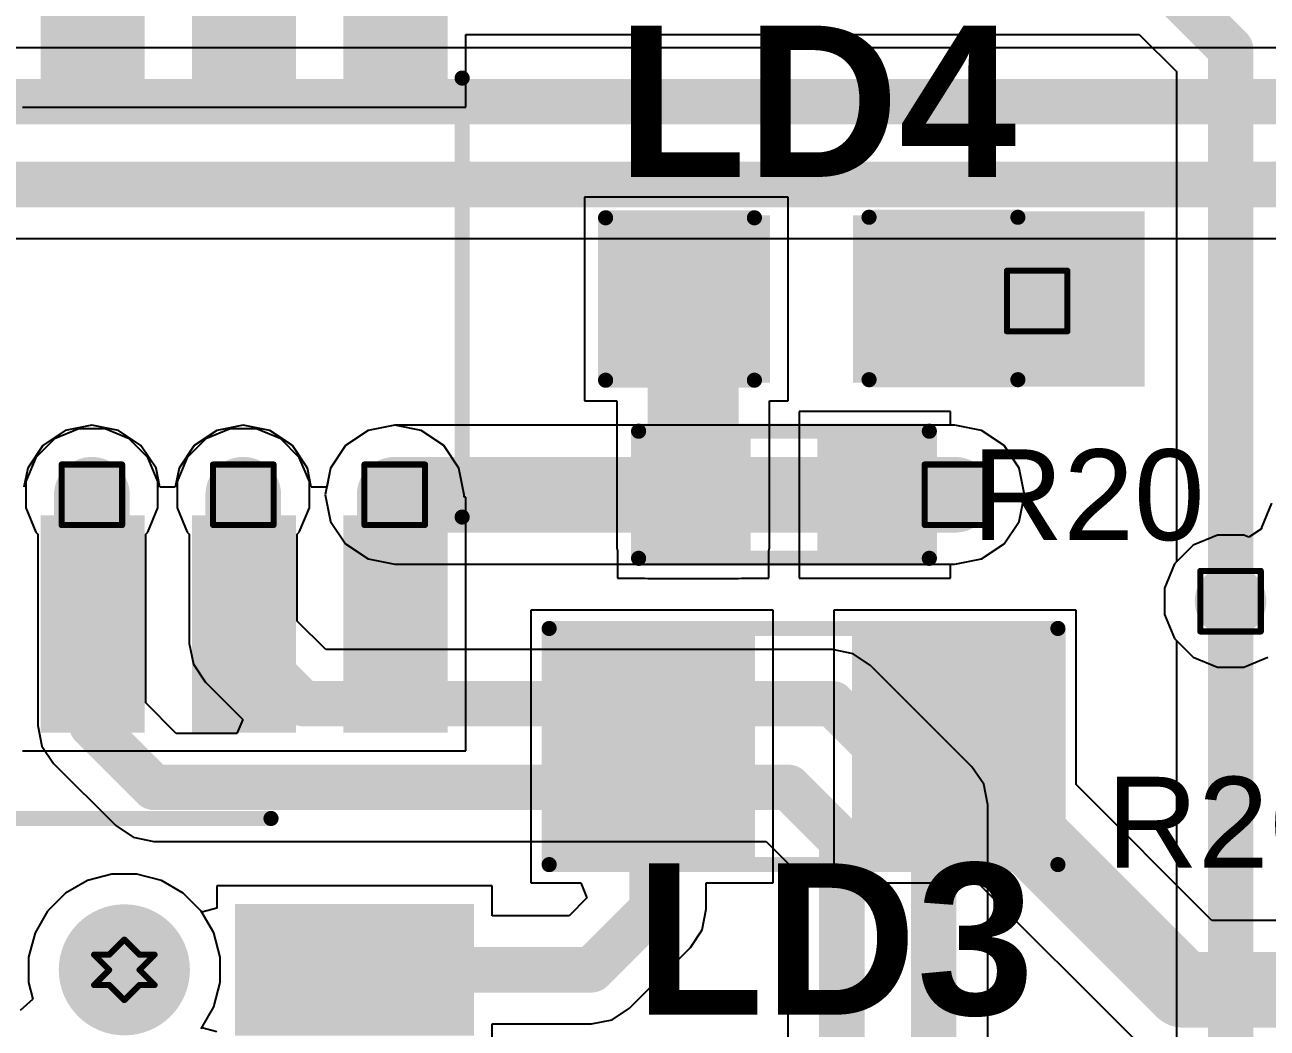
# Model space of a CAD drawing. Header units: inches. Extents: x -1 to 9.6, y 0 to 3.9.
# Drawn here: x 0.4799 to 0.8901, y 0.819 to 1.1504 of the extents above; entities that cross this region are included whole.
import ezdxf

# ---------------------------------------------------------------- set-up
doc = ezdxf.new("R2010")
doc.units = ezdxf.units.IN
doc.header["$MEASUREMENT"] = 0
for name, color, linetype in [('Bottom Layer', 5, 'Continuous'), ('Bottom Solder', 6, 'Continuous'), ('Drill Drawing', 1, 'Continuous'), ('Pad Holes', 156, 'Continuous'), ('Top Layer', 1, 'Continuous'), ('Top Overlay', 2, 'Continuous'), ('Top Paste', 8, 'Continuous'), ('Top Solder', 216, 'Continuous'), ('Via Holes', 16, 'Continuous')]:
    doc.layers.add(name, color=color, linetype=linetype)
doc.styles.add('Arial', font='', dxfattribs={"height": 0.2})
doc.styles.add('Arial_Bold', font='', dxfattribs={"height": 0.2})
doc.styles.get('Arial').set_extended_font_data('Arial')
doc.styles.get('Arial_Bold').set_extended_font_data('Arial', bold=True)

# ---------------------------------------------------------------- blocks, each defined once
blk = doc.blocks.new('SOIC_14_10')
at = {"layer": 'Top Layer'}
for points in [[(-0.13818895, 0.136811), (-0.13818895, 0.163189), (-0.07440945, 0.163189), (-0.07440945, 0.136811)], [(0.07440945, 0.136811), (0.07440945, 0.163189), (0.13818895, 0.163189), (0.13818895, 0.136811)], [(-0.13818895, 0.086811), (-0.13818895, 0.113189), (-0.07440945, 0.113189), (-0.07440945, 0.086811)], [(0.07440945, 0.086811), (0.07440945, 0.113189), (0.13818895, 0.113189), (0.13818895, 0.086811)], [(-0.13818895, 0.036811), (-0.13818895, 0.063189), (-0.07440945, 0.063189), (-0.07440945, 0.036811)], [(0.07440945, 0.036811), (0.07440945, 0.063189), (0.13818895, 0.063189), (0.13818895, 0.036811)], [(-0.13818895, -0.013189), (-0.13818895, 0.013189), (-0.07440945, 0.013189), (-0.07440945, -0.013189)], [(0.07440945, -0.013189), (0.07440945, 0.013189), (0.13818895, 0.013189), (0.13818895, -0.013189)], [(-0.13818895, -0.063189), (-0.13818895, -0.036811), (-0.07440945, -0.036811), (-0.07440945, -0.063189)], [(0.07440945, -0.063189), (0.07440945, -0.036811), (0.13818895, -0.036811), (0.13818895, -0.063189)], [(-0.13818895, -0.113189), (-0.13818895, -0.086811), (-0.07440945, -0.086811), (-0.07440945, -0.113189)], [(0.07440945, -0.113189), (0.07440945, -0.086811), (0.13818895, -0.086811), (0.13818895, -0.113189)], [(-0.13818895, -0.163189), (-0.13818895, -0.136811), (-0.07440945, -0.136811), (-0.07440945, -0.163189)], [(0.07440945, -0.163189), (0.07440945, -0.136811), (0.13818895, -0.136811), (0.13818895, -0.163189)]]:
    blk.add_hatch(color=1, dxfattribs=at).paths.add_polyline_path(points)
at = {"layer": 'Top Overlay'}
blk.add_hatch(color=2, dxfattribs=at).paths.add_polyline_path([(-0.07037, 0.1339999), (-0.05637, 0.1339999), (-0.05637, 0.1659999), (-0.07037, 0.1659999)])
at = {"layer": 'Top Paste'}
for points in [[(-0.13818895, 0.136811), (-0.13818895, 0.163189), (-0.07440945, 0.163189), (-0.07440945, 0.136811)], [(0.07440945, 0.136811), (0.07440945, 0.163189), (0.13818895, 0.163189), (0.13818895, 0.136811)], [(-0.13818895, 0.086811), (-0.13818895, 0.113189), (-0.07440945, 0.113189), (-0.07440945, 0.086811)], [(0.07440945, 0.086811), (0.07440945, 0.113189), (0.13818895, 0.113189), (0.13818895, 0.086811)], [(-0.13818895, 0.036811), (-0.13818895, 0.063189), (-0.07440945, 0.063189), (-0.07440945, 0.036811)], [(0.07440945, 0.036811), (0.07440945, 0.063189), (0.13818895, 0.063189), (0.13818895, 0.036811)], [(-0.13818895, -0.013189), (-0.13818895, 0.013189), (-0.07440945, 0.013189), (-0.07440945, -0.013189)], [(0.07440945, -0.013189), (0.07440945, 0.013189), (0.13818895, 0.013189), (0.13818895, -0.013189)], [(-0.13818895, -0.063189), (-0.13818895, -0.036811), (-0.07440945, -0.036811), (-0.07440945, -0.063189)], [(0.07440945, -0.063189), (0.07440945, -0.036811), (0.13818895, -0.036811), (0.13818895, -0.063189)], [(-0.13818895, -0.113189), (-0.13818895, -0.086811), (-0.07440945, -0.086811), (-0.07440945, -0.113189)], [(0.07440945, -0.113189), (0.07440945, -0.086811), (0.13818895, -0.086811), (0.13818895, -0.113189)], [(-0.13818895, -0.163189), (-0.13818895, -0.136811), (-0.07440945, -0.136811), (-0.07440945, -0.163189)], [(0.07440945, -0.163189), (0.07440945, -0.136811), (0.13818895, -0.136811), (0.13818895, -0.163189)]]:
    blk.add_hatch(color=8, dxfattribs=at).paths.add_polyline_path(points)
at = {"layer": 'Top Solder'}
for points in [[(-0.14218895, 0.132811), (-0.14218895, 0.167189), (-0.07040945, 0.167189), (-0.07040945, 0.132811)], [(0.07040945, 0.132811), (0.07040945, 0.167189), (0.14218895, 0.167189), (0.14218895, 0.132811)], [(-0.14218895, 0.082811), (-0.14218895, 0.117189), (-0.07040945, 0.117189), (-0.07040945, 0.082811)], [(0.07040945, 0.082811), (0.07040945, 0.117189), (0.14218895, 0.117189), (0.14218895, 0.082811)], [(-0.14218895, 0.032811), (-0.14218895, 0.067189), (-0.07040945, 0.067189), (-0.07040945, 0.032811)], [(0.07040945, 0.032811), (0.07040945, 0.067189), (0.14218895, 0.067189), (0.14218895, 0.032811)], [(-0.14218895, -0.017189), (-0.14218895, 0.017189), (-0.07040945, 0.017189), (-0.07040945, -0.017189)], [(0.07040945, -0.017189), (0.07040945, 0.017189), (0.14218895, 0.017189), (0.14218895, -0.017189)], [(-0.14218895, -0.067189), (-0.14218895, -0.032811), (-0.07040945, -0.032811), (-0.07040945, -0.067189)], [(0.07040945, -0.067189), (0.07040945, -0.032811), (0.14218895, -0.032811), (0.14218895, -0.067189)], [(-0.14218895, -0.117189), (-0.14218895, -0.082811), (-0.07040945, -0.082811), (-0.07040945, -0.117189)], [(0.07040945, -0.117189), (0.07040945, -0.082811), (0.14218895, -0.082811), (0.14218895, -0.117189)], [(-0.14218895, -0.167189), (-0.14218895, -0.132811), (-0.07040945, -0.132811), (-0.07040945, -0.167189)], [(0.07040945, -0.167189), (0.07040945, -0.132811), (0.14218895, -0.132811), (0.14218895, -0.167189)]]:
    blk.add_hatch(color=216, dxfattribs=at).paths.add_polyline_path(points)
at = {"layer": 'Top Overlay', "const_width": 0.005}
for points in [[(-0.071, 0.172), (0.074, 0.172)], [(-0.1513701, 0.156), (-0.1513701, 0.146)], [(-0.1513701, 0.156), (-0.1463701, 0.151)], [(-0.1463701, 0.151), (-0.1513701, 0.146)], [(-0.071, -0.172), (0.074, -0.172)]]:
    blk.add_lwpolyline(points, dxfattribs=at)
at = {"layer": 'Top Overlay', "const_width": 0.0025}
for points in [[(-0.07225, 0.172, 1), (-0.06975, 0.172, 1)], [(0.07275, 0.172, 1), (0.07525, 0.172, 1)], [(-0.1526201, 0.156, 1), (-0.1501201, 0.156, 1)], [(-0.1526201, 0.156, 1), (-0.1501201, 0.156, 1)], [(-0.1476201, 0.151, 1), (-0.1451201, 0.151, 1)], [(-0.1476201, 0.151, 1), (-0.1451201, 0.151, 1)], [(-0.1526201, 0.146, 1), (-0.1501201, 0.146, 1)], [(-0.1526201, 0.146, 1), (-0.1501201, 0.146, 1)], [(-0.07225, -0.172, 1), (-0.06975, -0.172, 1)], [(0.07275, -0.172, 1), (0.07525, -0.172, 1)]]:
    blk.add_lwpolyline(points, format="xyb", close=True, dxfattribs=at)
blk = doc.blocks.new('R___1206_13')
at = {"layer": 'Top Layer'}
for points in [[(-0.08, 0.035), (-0.02, 0.035), (-0.02, -0.035), (-0.08, -0.035)], [(0.02, 0.035), (0.08, 0.035), (0.08, -0.035), (0.02, -0.035)]]:
    blk.add_hatch(color=1, dxfattribs=at).paths.add_polyline_path(points)
at = {"layer": 'Top Paste'}
for points in [[(-0.08, 0.035), (-0.02, 0.035), (-0.02, -0.035), (-0.08, -0.035)], [(0.02, 0.035), (0.08, 0.035), (0.08, -0.035), (0.02, -0.035)]]:
    blk.add_hatch(color=8, dxfattribs=at).paths.add_polyline_path(points)
at = {"layer": 'Top Solder'}
for points in [[(-0.084, 0.039), (-0.016, 0.039), (-0.016, -0.039), (-0.084, -0.039)], [(0.016, 0.039), (0.084, 0.039), (0.084, -0.039), (0.016, -0.039)]]:
    blk.add_hatch(color=216, dxfattribs=at).paths.add_polyline_path(points)
at = {"layer": 'Top Overlay', "const_width": 0.005}
for points in [[(0.084, 0.039), (-0.084, 0.039)], [(-0.084, 0.039), (-0.084, -0.039)], [(0.084, 0.039), (0.084, -0.039)], [(0.084, -0.039), (-0.084, -0.039)]]:
    blk.add_lwpolyline(points, dxfattribs=at)
at = {"layer": 'Top Overlay', "const_width": 0.0025}
for points in [[(-0.08525, 0.039, 1), (-0.08275, 0.039, 1)], [(-0.08525, 0.039, 1), (-0.08275, 0.039, 1)], [(0.08275, 0.039, 1), (0.08525, 0.039, 1)], [(0.08275, 0.039, 1), (0.08525, 0.039, 1)], [(-0.08525, -0.039, 1), (-0.08275, -0.039, 1)], [(-0.08525, -0.039, 1), (-0.08275, -0.039, 1)], [(0.08275, -0.039, 1), (0.08525, -0.039, 1)], [(0.08275, -0.039, 1), (0.08525, -0.039, 1)]]:
    blk.add_lwpolyline(points, format="xyb", close=True, dxfattribs=at)
blk = doc.blocks.new('R___0603_18')
at = {"layer": 'Top Layer'}
for points in [[(-0.015, 0.0175), (-0.015, -0.0175), (-0.045, -0.0175), (-0.045, 0.0175)], [(0.045, 0.0175), (0.045, -0.0175), (0.015, -0.0175), (0.015, 0.0175)]]:
    blk.add_hatch(color=1, dxfattribs=at).paths.add_polyline_path(points)
at = {"layer": 'Top Paste'}
for points in [[(-0.015, 0.0175), (-0.015, -0.0175), (-0.045, -0.0175), (-0.045, 0.0175)], [(0.045, 0.0175), (0.045, -0.0175), (0.015, -0.0175), (0.015, 0.0175)]]:
    blk.add_hatch(color=8, dxfattribs=at).paths.add_polyline_path(points)
at = {"layer": 'Top Solder'}
for points in [[(-0.011, 0.0215), (-0.011, -0.0215), (-0.049, -0.0215), (-0.049, 0.0215)], [(0.049, 0.0215), (0.049, -0.0215), (0.011, -0.0215), (0.011, 0.0215)]]:
    blk.add_hatch(color=216, dxfattribs=at).paths.add_polyline_path(points)
at = {"layer": 'Top Overlay', "const_width": 0.005}
for points in [[(-0.048, 0.021), (-0.048, -0.021)], [(0.048, 0.021), (-0.048, 0.021)], [(0.048, 0.021), (0.048, -0.021)], [(0.048, -0.021), (-0.048, -0.021)]]:
    blk.add_lwpolyline(points, dxfattribs=at)
at = {"layer": 'Top Overlay', "const_width": 0.0025}
for points in [[(-0.04925, 0.021, 1), (-0.04675, 0.021, 1)], [(-0.04925, 0.021, 1), (-0.04675, 0.021, 1)], [(0.04675, 0.021, 1), (0.04925, 0.021, 1)], [(0.04675, 0.021, 1), (0.04925, 0.021, 1)], [(-0.04925, -0.021, 1), (-0.04675, -0.021, 1)], [(-0.04925, -0.021, 1), (-0.04675, -0.021, 1)], [(0.04675, -0.021, 1), (0.04925, -0.021, 1)], [(0.04675, -0.021, 1), (0.04925, -0.021, 1)]]:
    blk.add_lwpolyline(points, format="xyb", close=True, dxfattribs=at)
blk = doc.blocks.new('LED_0805_38')
at = {"layer": 'Top Layer'}
for points in [[(-0.06496065, 0.02362205), (-0.01771655, 0.02362205), (-0.01771655, -0.02362205), (-0.06496065, -0.02362205)], [(0.01771655, 0.02362205), (0.06496065, 0.02362205), (0.06496065, -0.02362205), (0.01771655, -0.02362205)]]:
    blk.add_hatch(color=1, dxfattribs=at).paths.add_polyline_path(points)
at = {"layer": 'Top Overlay'}
blk.add_hatch(color=2, dxfattribs=at).paths.add_polyline_path([(0.0681468, -0.0289936), (0.1100006, -0.0289936), (0.1100006, 0.0290064), (0.0681468, 0.0290064)])
at = {"layer": 'Top Paste'}
for points in [[(-0.06496065, 0.02362205), (-0.01771655, 0.02362205), (-0.01771655, -0.02362205), (-0.06496065, -0.02362205)], [(0.01771655, 0.02362205), (0.06496065, 0.02362205), (0.06496065, -0.02362205), (0.01771655, -0.02362205)]]:
    blk.add_hatch(color=8, dxfattribs=at).paths.add_polyline_path(points)
at = {"layer": 'Top Solder'}
for points in [[(-0.06896065, 0.02762205), (-0.01371655, 0.02762205), (-0.01371655, -0.02762205), (-0.06896065, -0.02762205)], [(0.01371655, 0.02762205), (0.06896065, 0.02762205), (0.06896065, -0.02762205), (0.01371655, -0.02762205)]]:
    blk.add_hatch(color=216, dxfattribs=at).paths.add_polyline_path(points)
at = {"layer": 'Top Overlay', "const_width": 0.005}
for points in [[(-0.068, -0.0268296), (-0.068, 0.0268296)], [(-0.068, 0.0268296), (-0.0188538, 0.0268296)], [(0.019, 0.027), (0.0681462, 0.027)], [(0.0681462, -0.0266592), (0.0681462, 0.027)], [(-0.068, -0.0268296), (-0.0188538, -0.0268296)], [(0.019, -0.0266592), (0.0681462, -0.0266592)]]:
    blk.add_lwpolyline(points, dxfattribs=at)
at = {"layer": 'Top Overlay', "const_width": 0.0025}
for points in [[(-0.06925, 0.0268296, 1), (-0.06675, 0.0268296, 1)], [(-0.06925, 0.0268296, 1), (-0.06675, 0.0268296, 1)], [(-0.0201038, 0.0268296, 1), (-0.0176038, 0.0268296, 1)], [(0.01775, 0.027, 1), (0.02025, 0.027, 1)], [(0.0668962, 0.027, 1), (0.0693962, 0.027, 1)], [(0.0668962, 0.027, 1), (0.0693962, 0.027, 1)], [(-0.06925, -0.0268296, 1), (-0.06675, -0.0268296, 1)], [(-0.06925, -0.0268296, 1), (-0.06675, -0.0268296, 1)], [(-0.0201038, -0.0268296, 1), (-0.0176038, -0.0268296, 1)], [(0.01775, -0.0266592, 1), (0.02025, -0.0266592, 1)], [(0.0668962, -0.0266592, 1), (0.0693962, -0.0266592, 1)], [(0.0668962, -0.0266592, 1), (0.0693962, -0.0266592, 1)]]:
    blk.add_lwpolyline(points, format="xyb", close=True, dxfattribs=at)
blk = doc.blocks.new('610010243021_42')
at = {"layer": 'Bottom Solder'}
h = blk.add_hatch(color=6, dxfattribs=at)
edge = h.paths.add_edge_path()
edge.add_arc((-0.05, 0.2), 0.004, 0, 360)
h = blk.add_hatch(color=6, dxfattribs=at)
edge = h.paths.add_edge_path()
edge.add_arc((0.05, 0.2), 0.004, 0, 360)
h = blk.add_hatch(color=6, dxfattribs=at)
edge = h.paths.add_edge_path()
edge.add_arc((-0.05, 0.1), 0.004, 0, 360)
h = blk.add_hatch(color=6, dxfattribs=at)
edge = h.paths.add_edge_path()
edge.add_arc((0.05, 0.1), 0.004, 0, 360)
h = blk.add_hatch(color=6, dxfattribs=at)
edge = h.paths.add_edge_path()
edge.add_arc((-0.05, 0), 0.004, 0, 360)
h = blk.add_hatch(color=6, dxfattribs=at)
edge = h.paths.add_edge_path()
edge.add_arc((0.05, 0), 0.004, 0, 360)
h = blk.add_hatch(color=6, dxfattribs=at)
edge = h.paths.add_edge_path()
edge.add_arc((-0.05, -0.1), 0.004, 0, 360)
h = blk.add_hatch(color=6, dxfattribs=at)
edge = h.paths.add_edge_path()
edge.add_arc((0.05, -0.1), 0.004, 0, 360)
h = blk.add_hatch(color=6, dxfattribs=at)
edge = h.paths.add_edge_path()
edge.add_arc((-0.05, -0.2), 0.004, 0, 360)
h = blk.add_hatch(color=6, dxfattribs=at)
edge = h.paths.add_edge_path()
edge.add_arc((0.05, -0.2), 0.004, 0, 360)
at = {"layer": 'Pad Holes'}
h = blk.add_hatch(color=7, dxfattribs=at)
edge = h.paths.add_edge_path()
edge.add_arc((-0.05, 0.2), 0.0216535, 0, 360)
h = blk.add_hatch(color=7, dxfattribs=at)
edge = h.paths.add_edge_path()
edge.add_arc((0.05, 0.2), 0.0216535, 0, 360)
h = blk.add_hatch(color=7, dxfattribs=at)
edge = h.paths.add_edge_path()
edge.add_arc((-0.05, 0.1), 0.0216535, 0, 360)
h = blk.add_hatch(color=7, dxfattribs=at)
edge = h.paths.add_edge_path()
edge.add_arc((0.05, 0.1), 0.0216535, 0, 360)
h = blk.add_hatch(color=7, dxfattribs=at)
edge = h.paths.add_edge_path()
edge.add_arc((-0.05, 0), 0.0216535, 0, 360)
h = blk.add_hatch(color=7, dxfattribs=at)
edge = h.paths.add_edge_path()
edge.add_arc((0.05, 0), 0.0216535, 0, 360)
h = blk.add_hatch(color=7, dxfattribs=at)
edge = h.paths.add_edge_path()
edge.add_arc((-0.05, -0.1), 0.0216535, 0, 360)
h = blk.add_hatch(color=7, dxfattribs=at)
edge = h.paths.add_edge_path()
edge.add_arc((0.05, -0.1), 0.0216535, 0, 360)
h = blk.add_hatch(color=7, dxfattribs=at)
edge = h.paths.add_edge_path()
edge.add_arc((-0.05, -0.2), 0.0216535, 0, 360)
h = blk.add_hatch(color=7, dxfattribs=at)
edge = h.paths.add_edge_path()
edge.add_arc((0.05, -0.2), 0.0216535, 0, 360)
at = {"layer": 'Top Layer'}
for points in [[(-0.16141725, 0.18228345), (-0.16141725, 0.21771655), (-0.09055115, 0.21771655), (-0.09055115, 0.18228345)], [(0.09055125, 0.18228345), (0.09055125, 0.21771655), (0.16141735, 0.21771655), (0.16141735, 0.18228345)], [(-0.16141725, 0.08228345), (-0.16141725, 0.11771655), (-0.09055115, 0.11771655), (-0.09055115, 0.08228345)], [(0.09055125, 0.08228345), (0.09055125, 0.11771655), (0.16141735, 0.11771655), (0.16141735, 0.08228345)], [(-0.16141725, -0.01771655), (-0.16141725, 0.01771655), (-0.09055115, 0.01771655), (-0.09055115, -0.01771655)], [(0.09055125, -0.01771655), (0.09055125, 0.01771655), (0.16141735, 0.01771655), (0.16141735, -0.01771655)], [(-0.16141725, -0.11771655), (-0.16141725, -0.08228345), (-0.09055115, -0.08228345), (-0.09055115, -0.11771655)], [(0.09055125, -0.11771655), (0.09055125, -0.08228345), (0.16141735, -0.08228345), (0.16141735, -0.11771655)], [(-0.16141725, -0.21771655), (-0.16141725, -0.18228345), (-0.09055115, -0.18228345), (-0.09055115, -0.21771655)], [(0.09055125, -0.21771655), (0.09055125, -0.18228345), (0.16141735, -0.18228345), (0.16141735, -0.21771655)]]:
    blk.add_hatch(color=1, dxfattribs=at).paths.add_polyline_path(points)
at = {"layer": 'Top Paste'}
for points in [[(-0.16141725, 0.18228345), (-0.16141725, 0.21771655), (-0.09055115, 0.21771655), (-0.09055115, 0.18228345)], [(0.09055125, 0.18228345), (0.09055125, 0.21771655), (0.16141735, 0.21771655), (0.16141735, 0.18228345)], [(-0.16141725, 0.08228345), (-0.16141725, 0.11771655), (-0.09055115, 0.11771655), (-0.09055115, 0.08228345)], [(0.09055125, 0.08228345), (0.09055125, 0.11771655), (0.16141735, 0.11771655), (0.16141735, 0.08228345)], [(-0.16141725, -0.01771655), (-0.16141725, 0.01771655), (-0.09055115, 0.01771655), (-0.09055115, -0.01771655)], [(0.09055125, -0.01771655), (0.09055125, 0.01771655), (0.16141735, 0.01771655), (0.16141735, -0.01771655)], [(-0.16141725, -0.11771655), (-0.16141725, -0.08228345), (-0.09055115, -0.08228345), (-0.09055115, -0.11771655)], [(0.09055125, -0.11771655), (0.09055125, -0.08228345), (0.16141735, -0.08228345), (0.16141735, -0.11771655)], [(-0.16141725, -0.21771655), (-0.16141725, -0.18228345), (-0.09055115, -0.18228345), (-0.09055115, -0.21771655)], [(0.09055125, -0.21771655), (0.09055125, -0.18228345), (0.16141735, -0.18228345), (0.16141735, -0.21771655)]]:
    blk.add_hatch(color=8, dxfattribs=at).paths.add_polyline_path(points)
at = {"layer": 'Top Solder'}
for points in [[(-0.16541725, 0.17828345), (-0.16541725, 0.22171655), (-0.08655115, 0.22171655), (-0.08655115, 0.17828345)], [(0.08655125, 0.17828345), (0.08655125, 0.22171655), (0.16541735, 0.22171655), (0.16541735, 0.17828345)], [(-0.16541725, 0.07828345), (-0.16541725, 0.12171655), (-0.08655115, 0.12171655), (-0.08655115, 0.07828345)], [(0.08655125, 0.07828345), (0.08655125, 0.12171655), (0.16541735, 0.12171655), (0.16541735, 0.07828345)], [(-0.16541725, -0.02171655), (-0.16541725, 0.02171655), (-0.08655115, 0.02171655), (-0.08655115, -0.02171655)], [(0.08655125, -0.02171655), (0.08655125, 0.02171655), (0.16541735, 0.02171655), (0.16541735, -0.02171655)], [(-0.16541725, -0.12171655), (-0.16541725, -0.07828345), (-0.08655115, -0.07828345), (-0.08655115, -0.12171655)], [(0.08655125, -0.12171655), (0.08655125, -0.07828345), (0.16541735, -0.07828345), (0.16541735, -0.12171655)], [(-0.16541725, -0.22171655), (-0.16541725, -0.17828345), (-0.08655115, -0.17828345), (-0.08655115, -0.22171655)], [(0.08655125, -0.22171655), (0.08655125, -0.17828345), (0.16541735, -0.17828345), (0.16541735, -0.22171655)]]:
    blk.add_hatch(color=216, dxfattribs=at).paths.add_polyline_path(points)
h = blk.add_hatch(color=216, dxfattribs=at)
edge = h.paths.add_edge_path()
edge.add_arc((-0.05, 0.2), 0.004, 0, 360)
h = blk.add_hatch(color=216, dxfattribs=at)
edge = h.paths.add_edge_path()
edge.add_arc((0.05, 0.2), 0.004, 0, 360)
h = blk.add_hatch(color=216, dxfattribs=at)
edge = h.paths.add_edge_path()
edge.add_arc((-0.05, 0.1), 0.004, 0, 360)
h = blk.add_hatch(color=216, dxfattribs=at)
edge = h.paths.add_edge_path()
edge.add_arc((0.05, 0.1), 0.004, 0, 360)
h = blk.add_hatch(color=216, dxfattribs=at)
edge = h.paths.add_edge_path()
edge.add_arc((-0.05, 0), 0.004, 0, 360)
h = blk.add_hatch(color=216, dxfattribs=at)
edge = h.paths.add_edge_path()
edge.add_arc((0.05, 0), 0.004, 0, 360)
h = blk.add_hatch(color=216, dxfattribs=at)
edge = h.paths.add_edge_path()
edge.add_arc((-0.05, -0.1), 0.004, 0, 360)
h = blk.add_hatch(color=216, dxfattribs=at)
edge = h.paths.add_edge_path()
edge.add_arc((0.05, -0.1), 0.004, 0, 360)
h = blk.add_hatch(color=216, dxfattribs=at)
edge = h.paths.add_edge_path()
edge.add_arc((-0.05, -0.2), 0.004, 0, 360)
h = blk.add_hatch(color=216, dxfattribs=at)
edge = h.paths.add_edge_path()
edge.add_arc((0.05, -0.2), 0.004, 0, 360)
at = {"layer": 'Top Overlay'}
for points, const_width in [([(0, 0.25), (-0.0984252, 0.25)], 0.005), ([(0.0984252, 0.25), (0, 0.25)], 0.005), ([(-0.1695, 0.2015), (-0.1745, 0.2065)], 0.007874), ([(-0.1745, 0.2065), (-0.1745, 0.1965)], 0.007874), ([(-0.1695, 0.2015), (-0.1745, 0.1965)], 0.007874), ([(0, -0.25), (-0.0984252, -0.25)], 0.005), ([(0.0984252, -0.25), (0, -0.25)], 0.005)]:
    blk.add_lwpolyline(points, dxfattribs=dict(at, const_width=const_width))
for points, const_width in [([(-0.0996752, 0.25, 1), (-0.0971752, 0.25, 1)], 0.0025), ([(-0.00125, 0.25, 1), (0.00125, 0.25, 1)], 0.0025), ([(-0.00125, 0.25, 1), (0.00125, 0.25, 1)], 0.0025), ([(0.0971752, 0.25, 1), (0.0996752, 0.25, 1)], 0.0025), ([(-0.1764685, 0.2065, 1), (-0.1725315, 0.2065, 1)], 0.003937), ([(-0.1764685, 0.2065, 1), (-0.1725315, 0.2065, 1)], 0.003937), ([(-0.1714685, 0.2015, 1), (-0.1675315, 0.2015, 1)], 0.003937), ([(-0.1714685, 0.2015, 1), (-0.1675315, 0.2015, 1)], 0.003937), ([(-0.1764685, 0.1965, 1), (-0.1725315, 0.1965, 1)], 0.003937), ([(-0.1764685, 0.1965, 1), (-0.1725315, 0.1965, 1)], 0.003937), ([(-0.0996752, -0.25, 1), (-0.0971752, -0.25, 1)], 0.0025), ([(-0.00125, -0.25, 1), (0.00125, -0.25, 1)], 0.0025), ([(-0.00125, -0.25, 1), (0.00125, -0.25, 1)], 0.0025), ([(0.0971752, -0.25, 1), (0.0996752, -0.25, 1)], 0.0025)]:
    blk.add_lwpolyline(points, format="xyb", close=True, dxfattribs=dict(at, const_width=const_width))

msp = doc.modelspace()

# ---------------------------------------------------------------- hatches: boundary and pattern name
at = {"layer": 'Bottom Layer'}
h = msp.add_hatch(color=5, dxfattribs=at)
edge = h.paths.add_edge_path()
edge.add_arc((0.8141369, 1.0591623), 0.011811, 0, 360)
h = msp.add_hatch(color=5, dxfattribs=at)
edge = h.paths.add_edge_path()
edge.add_arc((0.502, 0.9951691), 0.011811, 0, 360)
h = msp.add_hatch(color=5, dxfattribs=at)
edge = h.paths.add_edge_path()
edge.add_arc((0.552, 0.9951691), 0.011811, 0, 360)
h = msp.add_hatch(color=5, dxfattribs=at)
edge = h.paths.add_edge_path()
edge.add_arc((0.602, 0.9951691), 0.011811, 0, 360)
h = msp.add_hatch(color=5, dxfattribs=at)
edge = h.paths.add_edge_path()
edge.add_arc((0.787, 0.9951691), 0.011811, 0, 360)
h = msp.add_hatch(color=5, dxfattribs=at)
edge = h.paths.add_edge_path()
edge.add_arc((0.878, 0.96), 0.011811, 0, 360)
at = {"layer": 'Top Layer'}
h = msp.add_hatch(color=1, dxfattribs=at)
edge = h.paths.add_edge_path()
edge.add_arc((0.8141369, 1.0591623), 0.011811, 0, 360)
msp.add_hatch(color=1, dxfattribs=at).paths.add_polyline_path([(0.6855333, 0.9776691), (0.7155333, 0.9776691), (0.7155333, 1.0592689), (0.6855333, 1.0592689)])
h = msp.add_hatch(color=1, dxfattribs=at)
edge = h.paths.add_edge_path()
edge.add_arc((0.502, 0.9951691), 0.011811, 0, 360)
h = msp.add_hatch(color=1, dxfattribs=at)
edge = h.paths.add_edge_path()
edge.add_arc((0.552, 0.9951691), 0.011811, 0, 360)
h = msp.add_hatch(color=1, dxfattribs=at)
edge = h.paths.add_edge_path()
edge.add_arc((0.602, 0.9951691), 0.011811, 0, 360)
h = msp.add_hatch(color=1, dxfattribs=at)
edge = h.paths.add_edge_path()
edge.add_arc((0.787, 0.9951691), 0.011811, 0, 360)
h = msp.add_hatch(color=1, dxfattribs=at)
edge = h.paths.add_edge_path()
edge.add_arc((0.878, 0.96), 0.011811, 0, 360)
at = {"layer": 'Via Holes'}
h = msp.add_hatch(color=7, dxfattribs=at)
edge = h.paths.add_edge_path()
edge.add_arc((0.8141369, 1.0591623), 0.0059055, 0, 360)
h = msp.add_hatch(color=7, dxfattribs=at)
edge = h.paths.add_edge_path()
edge.add_arc((0.502, 0.9951691), 0.0059055, 0, 360)
h = msp.add_hatch(color=7, dxfattribs=at)
edge = h.paths.add_edge_path()
edge.add_arc((0.552, 0.9951691), 0.0059055, 0, 360)
h = msp.add_hatch(color=7, dxfattribs=at)
edge = h.paths.add_edge_path()
edge.add_arc((0.602, 0.9951691), 0.0059055, 0, 360)
h = msp.add_hatch(color=7, dxfattribs=at)
edge = h.paths.add_edge_path()
edge.add_arc((0.787, 0.9951691), 0.0059055, 0, 360)
h = msp.add_hatch(color=7, dxfattribs=at)
edge = h.paths.add_edge_path()
edge.add_arc((0.878, 0.96), 0.0059055, 0, 360)

# ---------------------------------------------------------------- linework, layer by layer
at = {"layer": 'Bottom Layer'}
for p, q in [((0.9583794, 1.1428428), (0.4340009, 1.1428428)), ((0.4549615, 1.0798207), (0.9147121, 1.0798207)), ((0.602, 1.0181099), (0.5932209, 1.0163636)), ((0.787, 1.0181099), (0.602, 1.0181099)), ((0.7957791, 1.0163636), (0.787, 1.0181099)), ((0.4896451, 1.0136596), (0.4835095, 1.007524)), ((0.4976615, 1.0169801), (0.4896451, 1.0136596)), ((0.5063385, 1.0169801), (0.4976615, 1.0169801)), ((0.5143549, 1.0136596), (0.5063385, 1.0169801)), ((0.5204905, 1.007524), (0.5143549, 1.0136596)), ((0.5396451, 1.0136596), (0.5335095, 1.007524)), ((0.5476615, 1.0169801), (0.5396451, 1.0136596)), ((0.5563385, 1.0169801), (0.5476615, 1.0169801)), ((0.5643549, 1.0136596), (0.5563385, 1.0169801)), ((0.5704905, 1.007524), (0.5643549, 1.0136596)), ((0.5932209, 1.0163636), (0.5857784, 1.0113907)), ((0.8032216, 1.0113907), (0.7957791, 1.0163636)), ((0.5857784, 1.0113907), (0.5808055, 1.0039482)), ((0.8081945, 1.0039482), (0.8032216, 1.0113907)), ((0.4835095, 1.007524), (0.480189, 0.9995076)), ((0.523811, 0.9995076), (0.5204905, 1.007524)), ((0.5335095, 1.007524), (0.530189, 0.9995076)), ((0.573811, 0.9995076), (0.5704905, 1.007524)), ((0.5808055, 1.0039482), (0.5790592, 0.9951691)), ((0.8099408, 0.9951691), (0.8081945, 1.0039482)), ((0.480189, 0.9995076), (0.480189, 0.9908306)), ((0.523811, 0.9908306), (0.523811, 0.9995076)), ((0.530189, 0.9995076), (0.530189, 0.9908306)), ((0.573811, 0.9908306), (0.573811, 0.9995076)), ((0.5790592, 0.9951691), (0.5808055, 0.98639)), ((0.8081945, 0.98639), (0.8099408, 0.9951691)), ((0.480189, 0.9908306), (0.4835095, 0.9828142)), ((0.5204905, 0.9828142), (0.523811, 0.9908306)), ((0.530189, 0.9908306), (0.5335095, 0.9828142)), ((0.5704905, 0.9828142), (0.573811, 0.9908306)), ((0.8915095, 0.9923549), (0.888189, 0.9843385)), ((0.5808055, 0.98639), (0.5857784, 0.9789475)), ((0.8032216, 0.9789475), (0.8081945, 0.98639)), ((0.4835095, 0.9828142), (0.4841572, 0.9821665)), ((0.4841572, 0.9821665), (0.4841572, 0.919)), ((0.5198428, 0.9821665), (0.5204905, 0.9828142)), ((0.5198428, 0.9263908), (0.5198428, 0.9821665)), ((0.5335095, 0.9828142), (0.5341572, 0.9821665)), ((0.5341572, 0.9821665), (0.5341572, 0.9460059)), ((0.5698428, 0.9821665), (0.5704905, 0.9828142)), ((0.5698428, 0.9533967), (0.5698428, 0.9821665)), ((0.8736615, 0.981811), (0.8656451, 0.9784905)), ((0.8823385, 0.981811), (0.8736615, 0.981811)), ((0.8840316, 0.9811097), (0.8823385, 0.981811)), ((0.888189, 0.9838876), (0.8840316, 0.9811097)), ((0.888189, 0.9843385), (0.888189, 0.9838876)), ((0.5857784, 0.9789475), (0.5932209, 0.9739746)), ((0.7957791, 0.9739746), (0.8032216, 0.9789475)), ((0.8656451, 0.9784905), (0.8595095, 0.9723549)), ((0.5932209, 0.9739746), (0.602, 0.9722283)), ((0.602, 0.9722283), (0.787, 0.9722283)), ((0.787, 0.9722283), (0.7957791, 0.9739746)), ((0.8595095, 0.9723549), (0.856189, 0.9643385)), ((0.856189, 0.9643385), (0.856189, 0.9556615)), ((0.5792108, 0.9440287), (0.5698428, 0.9533967)), ((0.856189, 0.9556615), (0.8595095, 0.9476451)), ((0.8595095, 0.9476451), (0.8601572, 0.9469974)), ((0.5341572, 0.9460059), (0.5355154, 0.9391777)), ((0.7465407, 0.9440287), (0.5792108, 0.9440287)), ((0.7533689, 0.9426705), (0.7465407, 0.9440287)), ((0.8601572, 0.9469974), (0.8601572, 0.7190376)), ((0.7591575, 0.9388027), (0.7533689, 0.9426705)), ((0.5355154, 0.9391777), (0.5393832, 0.9333891)), ((0.7926168, 0.9053434), (0.7591575, 0.9388027)), ((0.5393832, 0.9333891), (0.551808, 0.9209643)), ((0.5298887, 0.9163449), (0.5198428, 0.9263908)), ((0.4841572, 0.919), (0.4855154, 0.9121718)), ((0.551808, 0.9209643), (0.5498945, 0.9163449)), ((0.5498945, 0.9163449), (0.5298887, 0.9163449)), ((0.4855154, 0.9121718), (0.4893832, 0.9063832)), ((0.4893832, 0.9063832), (0.5098811, 0.8858853)), ((0.7964846, 0.8995548), (0.7926168, 0.9053434)), ((0.7978429, 0.8927266), (0.7964846, 0.8995548)), ((0.7978428, 0.8927261), (0.7978429, 0.8927266)), ((0.7978428, 0.774495), (0.7978428, 0.8927261)), ((0.5098811, 0.8858853), (0.5156697, 0.8820175)), ((0.5156697, 0.8820175), (0.5224979, 0.8806593)), ((0.5224979, 0.8806593), (0.724651, 0.8806593)), ((0.724651, 0.8806593), (0.7318121, 0.8734982)), ((0.5085597, 0.8698859), (0.5005092, 0.8677287)), ((0.5168943, 0.8698859), (0.5085597, 0.8698859)), ((0.5249448, 0.8677287), (0.5168943, 0.8698859)), ((0.7318121, 0.8734982), (0.7318121, 0.7501019)), ((0.5005092, 0.8677287), (0.4932913, 0.8635615)), ((0.5321627, 0.8635615), (0.5249448, 0.8677287)), ((0.4932913, 0.8635615), (0.4873979, 0.8576681)), ((0.5380561, 0.8576681), (0.5321627, 0.8635615)), ((0.4873979, 0.8576681), (0.4832307, 0.8504502)), ((0.5422233, 0.8504502), (0.5380561, 0.8576681)), ((0.4832307, 0.8504502), (0.4810735, 0.8423997)), ((0.5443805, 0.8423997), (0.5422233, 0.8504502)), ((0.4810735, 0.8423997), (0.4810735, 0.8340651)), ((0.5443805, 0.8340651), (0.5443805, 0.8423997)), ((0.4810735, 0.8340651), (0.4825602, 0.8285168)), ((0.5422233, 0.8260146), (0.5443805, 0.8340651)), ((0.4825602, 0.8285168), (0.4783688, 0.8248409)), ((0.5380561, 0.8187967), (0.5422233, 0.8260146))]:
    msp.add_line(p, q, dxfattribs=at)
for points, const_width in [([(0.4340004, 1.125), (0.9583794, 1.125)], 0.015), ([(0.4475707, 1.0976635), (0.9221029, 1.0976635)], 0.015), ([(0.602, 0.9951691), (0.787, 0.9951691)], 0.025), ([(0.502, 0.919), (0.502, 0.9951691)], 0.015), ([(0.552, 0.9460059), (0.552, 0.9951691)], 0.015), ([(0.878, 0.2398691), (0.878, 0.96)], 0.015), ([(0.552, 0.9460059), (0.57182, 0.9261859)], 0.015), ([(0.57182, 0.9261859), (0.7465407, 0.9261859)], 0.015), ([(0.7465407, 0.9261859), (0.78, 0.8927266)], 0.015), ([(0.502, 0.919), (0.5224979, 0.8985021)], 0.015), ([(0.5224979, 0.8985021), (0.7320418, 0.8985021)], 0.015), ([(0.7320418, 0.8985021), (0.7496549, 0.880889)], 0.015), ([(0.78, 0.7671042), (0.78, 0.8927266)], 0.015), ([(0.7496549, 0.7501019), (0.7496549, 0.880889)], 0.015)]:
    msp.add_lwpolyline(points, dxfattribs=dict(at, const_width=const_width))
for points, const_width in [([(0.59575, 0.9951691, 1), (0.60825, 0.9951691, 1)], 0.0125), ([(0.78075, 0.9951691, 1), (0.79325, 0.9951691, 1)], 0.0125), ([(0.49825, 0.9951691, 1), (0.50575, 0.9951691, 1)], 0.0075), ([(0.54825, 0.9951691, 1), (0.55575, 0.9951691, 1)], 0.0075), ([(0.87425, 0.96, 1), (0.88175, 0.96, 1)], 0.0075), ([(0.54825, 0.9460059, 1), (0.55575, 0.9460059, 1)], 0.0075), ([(0.54825, 0.9460059, 1), (0.55575, 0.9460059, 1)], 0.0075), ([(0.56807, 0.9261859, 1), (0.57557, 0.9261859, 1)], 0.0075), ([(0.56807, 0.9261859, 1), (0.57557, 0.9261859, 1)], 0.0075), ([(0.7427907, 0.9261859, 1), (0.7502907, 0.9261859, 1)], 0.0075), ([(0.7427907, 0.9261859, 1), (0.7502907, 0.9261859, 1)], 0.0075), ([(0.49825, 0.919, 1), (0.50575, 0.919, 1)], 0.0075), ([(0.49825, 0.919, 1), (0.50575, 0.919, 1)], 0.0075), ([(0.5187479, 0.8985021, 1), (0.5262479, 0.8985021, 1)], 0.0075), ([(0.5187479, 0.8985021, 1), (0.5262479, 0.8985021, 1)], 0.0075), ([(0.7282918, 0.8985021, 1), (0.7357918, 0.8985021, 1)], 0.0075), ([(0.7282918, 0.8985021, 1), (0.7357918, 0.8985021, 1)], 0.0075), ([(0.77625, 0.8927266, 1), (0.78375, 0.8927266, 1)], 0.0075), ([(0.77625, 0.8927266, 1), (0.78375, 0.8927266, 1)], 0.0075), ([(0.7459049, 0.880889, 1), (0.7534049, 0.880889, 1)], 0.0075), ([(0.7459049, 0.880889, 1), (0.7534049, 0.880889, 1)], 0.0075)]:
    msp.add_lwpolyline(points, format="xyb", close=True, dxfattribs=dict(at, const_width=const_width))
at = {"layer": 'Drill Drawing', "const_width": 0.002}
for points in [[(0.8041369, 1.0691623), (0.8241369, 1.0691623)], [(0.8041369, 1.0491623), (0.8041369, 1.0691623)], [(0.8241369, 1.0491623), (0.8241369, 1.0691623)], [(0.8041369, 1.0491623), (0.8241369, 1.0491623)], [(0.492, 1.0051691), (0.512, 1.0051691)], [(0.492, 0.9851691), (0.492, 1.0051691)], [(0.512, 0.9851691), (0.512, 1.0051691)], [(0.542, 1.0051691), (0.562, 1.0051691)], [(0.542, 0.9851691), (0.542, 1.0051691)], [(0.562, 0.9851691), (0.562, 1.0051691)], [(0.592, 1.0051691), (0.612, 1.0051691)], [(0.592, 0.9851691), (0.592, 1.0051691)], [(0.612, 0.9851691), (0.612, 1.0051691)], [(0.777, 1.0051691), (0.797, 1.0051691)], [(0.777, 0.9851691), (0.777, 1.0051691)], [(0.797, 0.9851691), (0.797, 1.0051691)], [(0.492, 0.9851691), (0.512, 0.9851691)], [(0.542, 0.9851691), (0.562, 0.9851691)], [(0.592, 0.9851691), (0.612, 0.9851691)], [(0.777, 0.9851691), (0.797, 0.9851691)], [(0.868, 0.97), (0.888, 0.97)], [(0.868, 0.95), (0.868, 0.97)], [(0.888, 0.95), (0.888, 0.97)], [(0.868, 0.95), (0.888, 0.95)], [(0.507727, 0.8432324), (0.512727, 0.8482324)], [(0.512727, 0.8482324), (0.517727, 0.8432324)], [(0.502727, 0.8432324), (0.507727, 0.8382324)], [(0.502727, 0.8432324), (0.507727, 0.8432324)], [(0.517727, 0.8432324), (0.522727, 0.8432324)], [(0.517727, 0.8382324), (0.522727, 0.8432324)], [(0.502727, 0.8332324), (0.507727, 0.8382324)], [(0.517727, 0.8382324), (0.522727, 0.8332324)], [(0.502727, 0.8332324), (0.507727, 0.8332324)], [(0.507727, 0.8332324), (0.512727, 0.8282324)], [(0.512727, 0.8282324), (0.517727, 0.8332324)], [(0.517727, 0.8332324), (0.522727, 0.8332324)]]:
    msp.add_lwpolyline(points, dxfattribs=at)
at = {"layer": 'Drill Drawing', "const_width": 0.001}
for points in [[(0.8036369, 1.0691623, 1), (0.8046369, 1.0691623, 1)], [(0.8036369, 1.0691623, 1), (0.8046369, 1.0691623, 1)], [(0.8236369, 1.0691623, 1), (0.8246369, 1.0691623, 1)], [(0.8236369, 1.0691623, 1), (0.8246369, 1.0691623, 1)], [(0.8036369, 1.0491623, 1), (0.8046369, 1.0491623, 1)], [(0.8036369, 1.0491623, 1), (0.8046369, 1.0491623, 1)], [(0.8236369, 1.0491623, 1), (0.8246369, 1.0491623, 1)], [(0.8236369, 1.0491623, 1), (0.8246369, 1.0491623, 1)], [(0.4915, 1.0051691, 1), (0.4925, 1.0051691, 1)], [(0.4915, 1.0051691, 1), (0.4925, 1.0051691, 1)], [(0.5115, 1.0051691, 1), (0.5125, 1.0051691, 1)], [(0.5115, 1.0051691, 1), (0.5125, 1.0051691, 1)], [(0.5415, 1.0051691, 1), (0.5425, 1.0051691, 1)], [(0.5415, 1.0051691, 1), (0.5425, 1.0051691, 1)], [(0.5615, 1.0051691, 1), (0.5625, 1.0051691, 1)], [(0.5615, 1.0051691, 1), (0.5625, 1.0051691, 1)], [(0.5915, 1.0051691, 1), (0.5925, 1.0051691, 1)], [(0.5915, 1.0051691, 1), (0.5925, 1.0051691, 1)], [(0.6115, 1.0051691, 1), (0.6125, 1.0051691, 1)], [(0.6115, 1.0051691, 1), (0.6125, 1.0051691, 1)], [(0.7765, 1.0051691, 1), (0.7775, 1.0051691, 1)], [(0.7765, 1.0051691, 1), (0.7775, 1.0051691, 1)], [(0.7965, 1.0051691, 1), (0.7975, 1.0051691, 1)], [(0.7965, 1.0051691, 1), (0.7975, 1.0051691, 1)], [(0.4915, 0.9851691, 1), (0.4925, 0.9851691, 1)], [(0.4915, 0.9851691, 1), (0.4925, 0.9851691, 1)], [(0.5115, 0.9851691, 1), (0.5125, 0.9851691, 1)], [(0.5115, 0.9851691, 1), (0.5125, 0.9851691, 1)], [(0.5415, 0.9851691, 1), (0.5425, 0.9851691, 1)], [(0.5415, 0.9851691, 1), (0.5425, 0.9851691, 1)], [(0.5615, 0.9851691, 1), (0.5625, 0.9851691, 1)], [(0.5615, 0.9851691, 1), (0.5625, 0.9851691, 1)], [(0.5915, 0.9851691, 1), (0.5925, 0.9851691, 1)], [(0.5915, 0.9851691, 1), (0.5925, 0.9851691, 1)], [(0.6115, 0.9851691, 1), (0.6125, 0.9851691, 1)], [(0.6115, 0.9851691, 1), (0.6125, 0.9851691, 1)], [(0.7765, 0.9851691, 1), (0.7775, 0.9851691, 1)], [(0.7765, 0.9851691, 1), (0.7775, 0.9851691, 1)], [(0.7965, 0.9851691, 1), (0.7975, 0.9851691, 1)], [(0.7965, 0.9851691, 1), (0.7975, 0.9851691, 1)], [(0.8675, 0.97, 1), (0.8685, 0.97, 1)], [(0.8675, 0.97, 1), (0.8685, 0.97, 1)], [(0.8875, 0.97, 1), (0.8885, 0.97, 1)], [(0.8875, 0.97, 1), (0.8885, 0.97, 1)], [(0.8675, 0.95, 1), (0.8685, 0.95, 1)], [(0.8675, 0.95, 1), (0.8685, 0.95, 1)], [(0.8875, 0.95, 1), (0.8885, 0.95, 1)], [(0.8875, 0.95, 1), (0.8885, 0.95, 1)], [(0.512227, 0.8482324, 1), (0.513227, 0.8482324, 1)], [(0.512227, 0.8482324, 1), (0.513227, 0.8482324, 1)], [(0.502227, 0.8432324, 1), (0.503227, 0.8432324, 1)], [(0.502227, 0.8432324, 1), (0.503227, 0.8432324, 1)], [(0.507227, 0.8432324, 1), (0.508227, 0.8432324, 1)], [(0.507227, 0.8432324, 1), (0.508227, 0.8432324, 1)], [(0.517227, 0.8432324, 1), (0.518227, 0.8432324, 1)], [(0.517227, 0.8432324, 1), (0.518227, 0.8432324, 1)], [(0.522227, 0.8432324, 1), (0.523227, 0.8432324, 1)], [(0.522227, 0.8432324, 1), (0.523227, 0.8432324, 1)], [(0.507227, 0.8382324, 1), (0.508227, 0.8382324, 1)], [(0.507227, 0.8382324, 1), (0.508227, 0.8382324, 1)], [(0.517227, 0.8382324, 1), (0.518227, 0.8382324, 1)], [(0.517227, 0.8382324, 1), (0.518227, 0.8382324, 1)], [(0.502227, 0.8332324, 1), (0.503227, 0.8332324, 1)], [(0.502227, 0.8332324, 1), (0.503227, 0.8332324, 1)], [(0.507227, 0.8332324, 1), (0.508227, 0.8332324, 1)], [(0.507227, 0.8332324, 1), (0.508227, 0.8332324, 1)], [(0.517227, 0.8332324, 1), (0.518227, 0.8332324, 1)], [(0.517227, 0.8332324, 1), (0.518227, 0.8332324, 1)], [(0.522227, 0.8332324, 1), (0.523227, 0.8332324, 1)], [(0.522227, 0.8332324, 1), (0.523227, 0.8332324, 1)], [(0.512227, 0.8282324, 1), (0.513227, 0.8282324, 1)], [(0.512227, 0.8282324, 1), (0.513227, 0.8282324, 1)]]:
    msp.add_lwpolyline(points, format="xyb", close=True, dxfattribs=at)
at = {"layer": 'Top Layer'}
for p, q in [((0.6254572, 1.1232123), (0.6254572, 1.1472592)), ((0.6254572, 1.1472592), (0.8478588, 1.1472592)), ((0.8478588, 1.1472592), (0.8601572, 1.1349609)), ((0.8601572, 1.1349609), (0.8601572, 0.9730026)), ((0.4790792, 1.1232122), (0.4804573, 1.1232123)), ((0.4804573, 1.1232123), (0.5240791, 1.1232123)), ((0.5240791, 1.1232123), (0.5254572, 1.1232122)), ((0.5254572, 1.1232122), (0.5290792, 1.1232122)), ((0.5290792, 1.1232122), (0.5304573, 1.1232123)), ((0.5304573, 1.1232123), (0.575457, 1.1232123)), ((0.575457, 1.1232123), (0.575457, 1.1232121)), ((0.575457, 1.1232121), (0.5790794, 1.1232121)), ((0.5790794, 1.1232121), (0.5790794, 1.1232123)), ((0.5790794, 1.1232123), (0.6254572, 1.1232123)), ((0.731914, 1.0934577), (0.66467, 1.0934577)), ((0.66467, 1.0934577), (0.66467, 1.0262137)), ((0.731914, 1.0262137), (0.731914, 1.0934577)), ((0.66467, 1.0262137), (0.6753374, 1.0262137)), ((0.6753374, 1.0262137), (0.6753374, 0.9776691)), ((0.7257292, 0.9776691), (0.7257292, 1.0262137)), ((0.7257292, 1.0262137), (0.731914, 1.0262137)), ((0.7855333, 1.0226691), (0.7355333, 1.0226691)), ((0.7355333, 1.0226691), (0.7355333, 0.9676691)), ((0.7855333, 1.0181099), (0.7855333, 1.0226691)), ((0.502, 1.0181099), (0.4932209, 1.0163636)), ((0.5107791, 1.0163636), (0.502, 1.0181099)), ((0.552, 1.0181099), (0.5432209, 1.0163636)), ((0.5607791, 1.0163636), (0.552, 1.0181099)), ((0.602, 1.0181099), (0.5932209, 1.0163636)), ((0.6107791, 1.0163636), (0.602, 1.0181099)), ((0.787, 1.0181099), (0.7855333, 1.0181099)), ((0.7957791, 1.0163636), (0.787, 1.0181099)), ((0.4932209, 1.0163636), (0.4857784, 1.0113907)), ((0.5182216, 1.0113907), (0.5107791, 1.0163636)), ((0.5432209, 1.0163636), (0.5357784, 1.0113907)), ((0.5682216, 1.0113907), (0.5607791, 1.0163636)), ((0.5932209, 1.0163636), (0.5857784, 1.0113907)), ((0.6182216, 1.0113907), (0.6107791, 1.0163636)), ((0.8032216, 1.0113907), (0.7957791, 1.0163636)), ((0.4857784, 1.0113907), (0.4808055, 1.0039482)), ((0.5231945, 1.0039482), (0.5182216, 1.0113907)), ((0.5357784, 1.0113907), (0.5308055, 1.0039482)), ((0.5731945, 1.0039482), (0.5682216, 1.0113907)), ((0.5857784, 1.0113907), (0.5808055, 1.0039482)), ((0.6231945, 1.0039482), (0.6182216, 1.0113907)), ((0.8081945, 1.0039482), (0.8032216, 1.0113907)), ((0.4808055, 1.0039482), (0.479549, 0.9976314)), ((0.524451, 0.9976314), (0.5231945, 1.0039482)), ((0.5308055, 1.0039482), (0.529549, 0.9976314)), ((0.574451, 0.9976314), (0.5731945, 1.0039482)), ((0.5808055, 1.0039482), (0.579549, 0.9976314)), ((0.6249408, 0.9951691), (0.6231945, 1.0039482)), ((0.8099408, 0.9951691), (0.8081945, 1.0039482)), ((0.529549, 0.9976314), (0.524451, 0.9976314)), ((0.579549, 0.9976314), (0.574451, 0.9976314)), ((0.6249408, 0.9943933), (0.6249408, 0.9951691)), ((0.6254572, 0.9943933), (0.6249408, 0.9943933)), ((0.6254572, 0.9106139), (0.6254572, 0.9943933)), ((0.8081945, 0.98639), (0.8099408, 0.9951691)), ((0.8032216, 0.9789475), (0.8081945, 0.98639)), ((0.6753374, 0.9776691), (0.6755333, 0.9766842)), ((0.6755333, 0.9766842), (0.6755333, 0.9676691)), ((0.7255333, 0.9766842), (0.7257292, 0.9776691)), ((0.7255333, 0.9676691), (0.7255333, 0.9766842)), ((0.7957791, 0.9739746), (0.8032216, 0.9789475)), ((0.7855333, 0.9676691), (0.7855333, 0.9722283)), ((0.7855333, 0.9722283), (0.787, 0.9722283)), ((0.787, 0.9722283), (0.7957791, 0.9739746)), ((0.8595095, 0.9723549), (0.856189, 0.9643385)), ((0.8601572, 0.9730026), (0.8595095, 0.9723549)), ((0.6755333, 0.9676691), (0.6845484, 0.9676691)), ((0.6845484, 0.9676691), (0.6855333, 0.9674732)), ((0.6855333, 0.9674732), (0.7155333, 0.9674732)), ((0.7155333, 0.9674732), (0.7165182, 0.9676691)), ((0.7165182, 0.9676691), (0.7255333, 0.9676691)), ((0.7355333, 0.9676691), (0.7855333, 0.9676691)), ((0.856189, 0.9643385), (0.856189, 0.9556615)), ((0.727, 0.957), (0.647, 0.957)), ((0.647, 0.957), (0.647, 0.867)), ((0.727, 0.867), (0.727, 0.957)), ((0.827, 0.957), (0.747, 0.957)), ((0.747, 0.957), (0.747, 0.867)), ((0.827, 0.8994436), (0.827, 0.957)), ((0.856189, 0.9556615), (0.8595095, 0.9476451)), ((0.8595095, 0.9476451), (0.8656451, 0.9415095)), ((0.8656451, 0.9415095), (0.8736615, 0.938189)), ((0.8823385, 0.938189), (0.8903549, 0.9415095)), ((0.8736615, 0.938189), (0.8823385, 0.938189)), ((0.4790792, 0.9106138), (0.4804573, 0.9106139)), ((0.4804573, 0.9106139), (0.5240791, 0.9106139)), ((0.5240791, 0.9106139), (0.5254572, 0.9106138)), ((0.5254572, 0.9106138), (0.5290792, 0.9106138)), ((0.5290792, 0.9106138), (0.5304573, 0.9106139)), ((0.5304573, 0.9106139), (0.5740791, 0.9106139)), ((0.5740791, 0.9106139), (0.5754572, 0.9106138)), ((0.5754572, 0.9106138), (0.5790792, 0.9106138)), ((0.5790792, 0.9106138), (0.5804573, 0.9106139)), ((0.5804573, 0.9106139), (0.6254572, 0.9106139)), ((0.8718645, 0.8545791), (0.827, 0.8994436)), ((0.5085597, 0.8698859), (0.5005092, 0.8677287)), ((0.5168943, 0.8698859), (0.5085597, 0.8698859)), ((0.5249448, 0.8677287), (0.5168943, 0.8698859)), ((0.5005092, 0.8677287), (0.4932913, 0.8635615)), ((0.5321627, 0.8635615), (0.5249448, 0.8677287)), ((0.6341442, 0.8659489), (0.5432782, 0.8659489)), ((0.5432782, 0.8659489), (0.5432782, 0.8586232)), ((0.6341442, 0.8560752), (0.6341442, 0.8659489)), ((0.647, 0.867), (0.6634155, 0.867)), ((0.6634155, 0.867), (0.6654866, 0.862)), ((0.7048428, 0.8582798), (0.7048428, 0.867)), ((0.7048428, 0.867), (0.727, 0.867)), ((0.747, 0.867), (0.7945572, 0.867)), ((0.7945572, 0.867), (0.8461405, 0.8154167)), ((0.4932913, 0.8635615), (0.4873979, 0.8576681)), ((0.5380561, 0.8576681), (0.5321627, 0.8635615)), ((0.6654866, 0.862), (0.6595618, 0.8560752)), ((0.4873979, 0.8576681), (0.4832307, 0.8504502)), ((0.5382782, 0.8572835), (0.5380561, 0.8576681)), ((0.5432782, 0.8586232), (0.5382782, 0.8572835)), ((0.7034846, 0.8514516), (0.7048428, 0.8582798)), ((0.6595618, 0.8560752), (0.6341442, 0.8560752)), ((0.9648583, 0.8545791), (0.8718645, 0.8545791)), ((0.4832307, 0.8504502), (0.4810735, 0.8423997)), ((0.6996168, 0.845663), (0.7034846, 0.8514516)), ((0.6795694, 0.8256156), (0.6996168, 0.845663)), ((0.4810735, 0.8423997), (0.4810735, 0.8340651)), ((0.4810735, 0.8340651), (0.4825602, 0.8285168)), ((0.4825602, 0.8285168), (0.4783688, 0.8248409)), ((0.6737808, 0.8217478), (0.6795694, 0.8256156)), ((0.6669526, 0.8203896), (0.6737808, 0.8217478)), ((0.5380561, 0.8187967), (0.5382782, 0.8191813)), ((0.5382782, 0.8191813), (0.5432782, 0.8178416)), ((0.6341442, 0.8105159), (0.6341442, 0.8203896)), ((0.6341442, 0.8203896), (0.6669526, 0.8203896))]:
    msp.add_line(p, q, dxfattribs=at)
for points, const_width in [([(0.8552496, 1.165102), (0.878, 1.1423516)], 0.015), ([(0.878, 0.96), (0.878, 1.1423516)], 0.015), ([(0.7809692, 1.0596033), (0.7814102, 1.0591623)], 0.025), ([(0.7814102, 1.0591623), (0.8141369, 1.0591623)], 0.025), ([(0.502, 0.9527718), (0.502, 0.9951691)], 0.025), ([(0.552, 0.9527718), (0.552, 0.9951691)], 0.025), ([(0.602, 0.9527718), (0.602, 0.9951691)], 0.025), ([(0.7605333, 0.9949367), (0.7607657, 0.9951691)], 0.025), ([(0.7607657, 0.9951691), (0.787, 0.9951691)], 0.025), ([(0.787, 0.907), (0.787, 0.912)], 0.025), ([(0.687, 0.8582798), (0.687, 0.912)], 0.015), ([(0.787, 0.907), (0.8045, 0.8895)], 0.025), ([(0.8045, 0.8895), (0.8045004, 0.8895)], 0.025), ([(0.8045004, 0.8895), (0.8623621, 0.8316383)], 0.025), ([(0.6669526, 0.8382324), (0.687, 0.8582798)], 0.015), ([(0.5887112, 0.8382324), (0.6669526, 0.8382324)], 0.015), ([(0.8623621, 0.8316383), (0.971, 0.8316383)], 0.025)]:
    msp.add_lwpolyline(points, dxfattribs=dict(at, const_width=const_width))
for points, const_width in [([(0.87425, 1.1423516, 1), (0.88175, 1.1423516, 1)], 0.0075), ([(0.87425, 1.1423516, 1), (0.88175, 1.1423516, 1)], 0.0075), ([(0.7747192, 1.0596033, 1), (0.7872192, 1.0596033, 1)], 0.0125), ([(0.7751602, 1.0591623, 1), (0.7876602, 1.0591623, 1)], 0.0125), ([(0.7751602, 1.0591623, 1), (0.7876602, 1.0591623, 1)], 0.0125), ([(0.8078869, 1.0591623, 1), (0.8203869, 1.0591623, 1)], 0.0125), ([(0.49575, 0.9951691, 1), (0.50825, 0.9951691, 1)], 0.0125), ([(0.54575, 0.9951691, 1), (0.55825, 0.9951691, 1)], 0.0125), ([(0.59575, 0.9951691, 1), (0.60825, 0.9951691, 1)], 0.0125), ([(0.7542833, 0.9949367, 1), (0.7667833, 0.9949367, 1)], 0.0125), ([(0.7545157, 0.9951691, 1), (0.7670157, 0.9951691, 1)], 0.0125), ([(0.7545157, 0.9951691, 1), (0.7670157, 0.9951691, 1)], 0.0125), ([(0.78075, 0.9951691, 1), (0.79325, 0.9951691, 1)], 0.0125), ([(0.49575, 0.9527718, 1), (0.50825, 0.9527718, 1)], 0.0125), ([(0.54575, 0.9527718, 1), (0.55825, 0.9527718, 1)], 0.0125), ([(0.59575, 0.9527718, 1), (0.60825, 0.9527718, 1)], 0.0125), ([(0.87425, 0.96, 1), (0.88175, 0.96, 1)], 0.0075), ([(0.78075, 0.912, 1), (0.79325, 0.912, 1)], 0.0125), ([(0.68325, 0.912, 1), (0.69075, 0.912, 1)], 0.0075), ([(0.78075, 0.907, 1), (0.79325, 0.907, 1)], 0.0125), ([(0.78075, 0.907, 1), (0.79325, 0.907, 1)], 0.0125), ([(0.79825, 0.8895, 1), (0.81075, 0.8895, 1)], 0.0125), ([(0.79825, 0.8895, 1), (0.81075, 0.8895, 1)], 0.0125), ([(0.7982504, 0.8895, 1), (0.8107504, 0.8895, 1)], 0.0125), ([(0.7982504, 0.8895, 1), (0.8107504, 0.8895, 1)], 0.0125), ([(0.68325, 0.8582798, 1), (0.69075, 0.8582798, 1)], 0.0075), ([(0.68325, 0.8582798, 1), (0.69075, 0.8582798, 1)], 0.0075), ([(0.5849612, 0.8382324, 1), (0.5924612, 0.8382324, 1)], 0.0075), ([(0.6632026, 0.8382324, 1), (0.6707026, 0.8382324, 1)], 0.0075), ([(0.6632026, 0.8382324, 1), (0.6707026, 0.8382324, 1)], 0.0075), ([(0.8561121, 0.8316383, 1), (0.8686121, 0.8316383, 1)], 0.0125), ([(0.8561121, 0.8316383, 1), (0.8686121, 0.8316383, 1)], 0.0125)]:
    msp.add_lwpolyline(points, format="xyb", close=True, dxfattribs=dict(at, const_width=const_width))

# ---------------------------------------------------------------- block references
for name, p, rotation in [('SOIC_14_10', (0.4522682, 1.0588028), 90), ('R___0603_18', (0.7305333, 0.9951691), 180), ('R___1206_13', (0.737, 0.912), 180), ('610010243021_42', (0.462727, 0.6382324), 180)]:
    msp.add_blockref(name, p, dxfattribs=dict(rotation=rotation))
msp.add_blockref('LED_0805_38', (0.7396306, 1.0598357))

# ---------------------------------------------------------------- texts
at = {"layer": 'Top Overlay'}
for s, height, style, p in [('LD4', 0.05, 'Arial_Bold', (0.675392, 1.1001587)), ('R20', 0.03, 'Arial', (0.7925463, 0.980174)), ('R26', 0.03, 'Arial', (0.837013, 0.8720049)), ('LD3', 0.05, 'Arial_Bold', (0.6812527, 0.8234359))]:
    msp.add_text(s, height=height, dxfattribs=dict(at, style=style)).set_placement(p)

doc.saveas('drawing.dxf')
